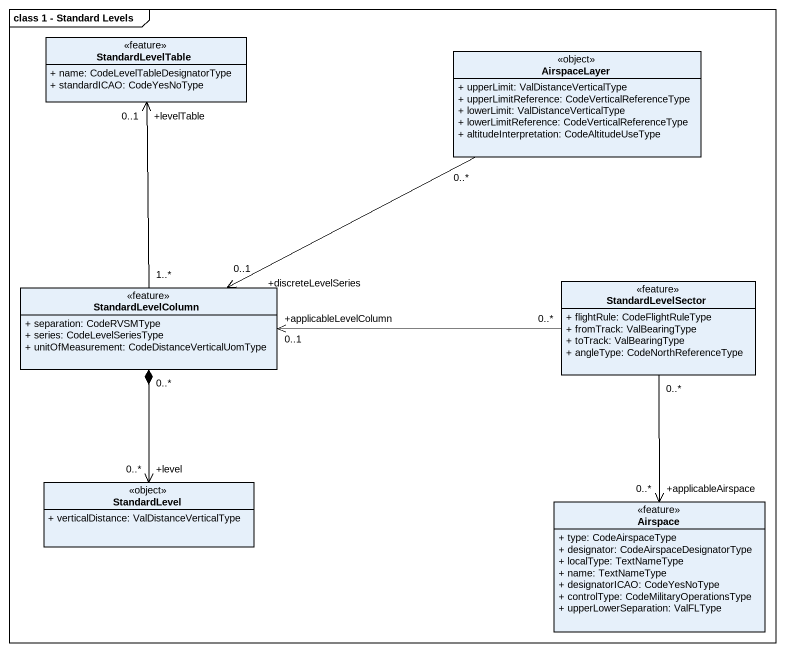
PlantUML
@startuml
mainframe class 1 - Standard Levels
hide circle
hide empty members
skinparam classAttributeIconSize 0
class StandardLevelTable <<feature>> {
  + name: CodeLevelTableDesignatorType
  + standardICAO: CodeYesNoType
}
class AirspaceLayer <<object>> {
  + upperLimit: ValDistanceVerticalType
  + upperLimitReference: CodeVerticalReferenceType
  + lowerLimit: ValDistanceVerticalType
  + lowerLimitReference: CodeVerticalReferenceType
  + altitudeInterpretation: CodeAltitudeUseType
}
class StandardLevelColumn <<feature>> {
  + separation: CodeRVSMType
  + series: CodeLevelSeriesType
  + unitOfMeasurement: CodeDistanceVerticalUomType
}
class StandardLevelSector <<feature>> {
  + flightRule: CodeFlightRuleType
  + fromTrack: ValBearingType
  + toTrack: ValBearingType
  + angleType: CodeNorthReferenceType
}
class StandardLevel <<object>> {
  + verticalDistance: ValDistanceVerticalType
}
class Airspace <<feature>> {
  + type: CodeAirspaceType
  + designator: CodeAirspaceDesignatorType
  + localType: TextNameType
  + name: TextNameType
  + designatorICAO: CodeYesNoType
  + controlType: CodeMilitaryOperationsType
  + upperLowerSeparation: ValFLType
}
StandardLevelTable "+levelTable\n0..1" <-- "1..*" StandardLevelColumn
AirspaceLayer "0..*" -left-> "+discreteLevelSeries\n0..1" StandardLevelColumn
StandardLevelColumn "0..*" *--> "+level\n0..*" StandardLevel
StandardLevelSector "0..*" -left-> "+applicableLevelColumn\n0..1" StandardLevelColumn
StandardLevelSector "0..*" --> "+applicableAirspace\n0..*" Airspace
@enduml
